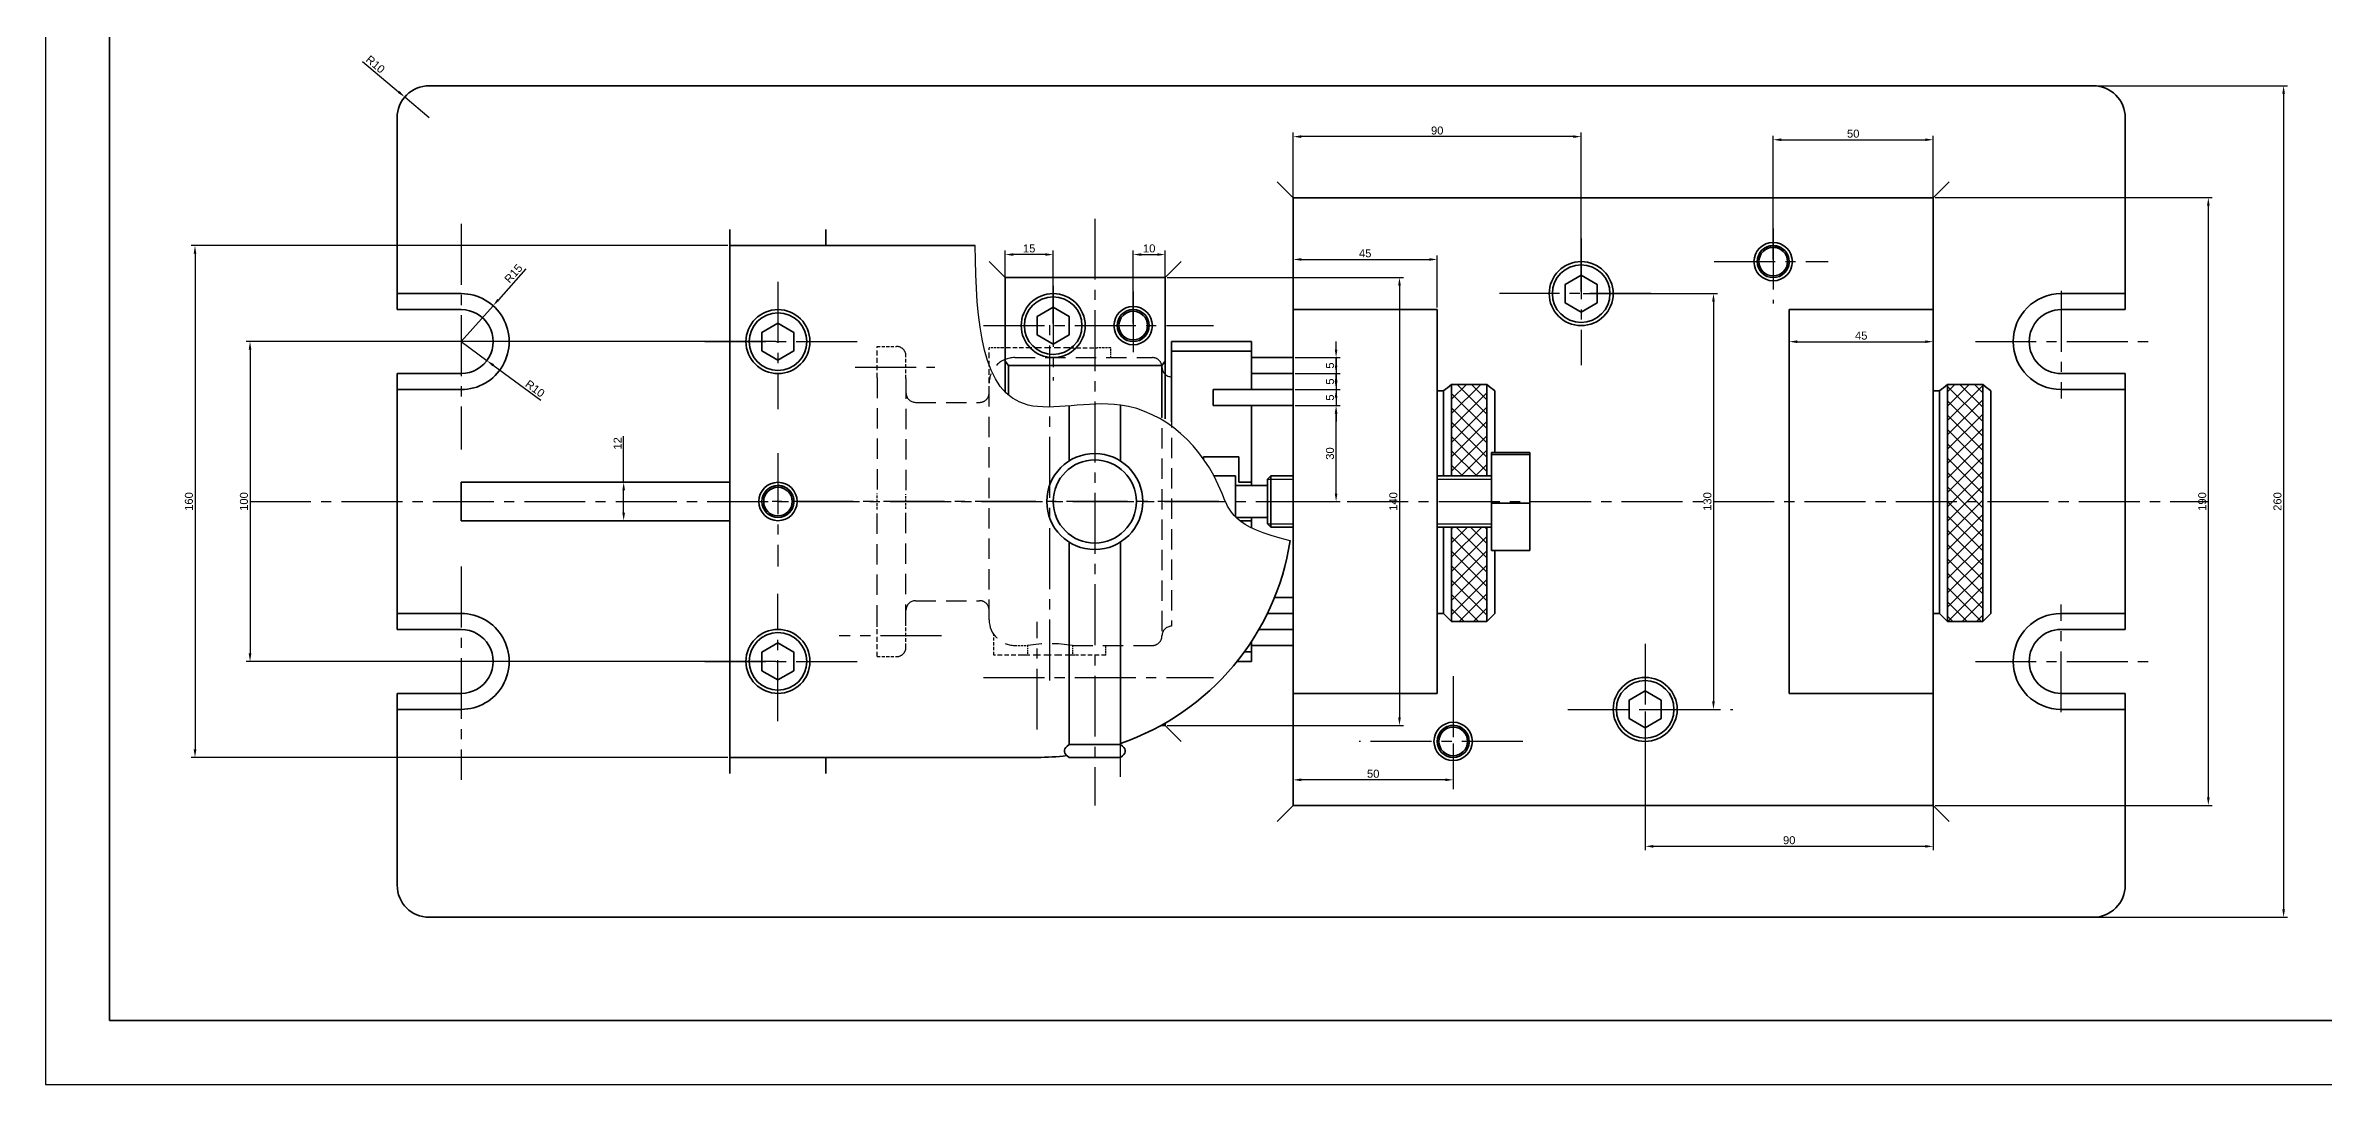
# Model space of a CAD drawing. Header units: millimetres. Extents: x 404 to 2877, y -584 to 1147.
# Drawn here: x 404 to 1116, y 306 to 631 of the extents above; entities that cross this region are included whole.
import ezdxf

# ---------------------------------------------------------------- set-up
doc = ezdxf.new("R2010")
doc.units = ezdxf.units.MM
doc.linetypes.add('CENTER2', pattern=[28.575, 19.05, -3.175, 3.175, -3.175])
doc.linetypes.add('DASHED2', pattern=[9.525, 6.35, -3.175])
for name, color, linetype in [('标注层', 3, 'Continuous'), ('点画线', 1, 'CENTER2'), ('细实线', 7, 'Continuous'), ('虚线', 160, 'DASHED2')]:
    doc.layers.add(name, color=color, linetype=linetype)
doc.layers.add('粗实线', color=50, linetype='Continuous', lineweight=35)
doc.layers.add('边框', color=7, linetype='Continuous', lineweight=35)
doc.styles.get("Standard").update_dxf_attribs({"font": 'arial.ttf'})
doc.dimstyles.new('ISO-25', dxfattribs={"dimtxt": 2.5, "dimasz": 2.5, "dimexe": 1.25, "dimexo": 0.625, "dimtad": 1, "dimtxsty": 'Standard', "dimcen": 2.5, "dimadec": 0, "dimazin": 0, "dimtfac": 1, "dimtmove": 0, "dimatfit": 3, "dimfxl": 1, "dimarcsym": 0})

# ---------------------------------------------------------------- blocks, each defined once
blk = doc.blocks.new('*D8')
at = {"layer": 'Defpoints', "color": 0, "transparency": 16777216}
for p in [(543.67, 549.19), (533.72, 537.97)]:
    blk.add_point(p, dxfattribs=at)
at = {"layer": '标注层', "color": 0, "lineweight": -2, "transparency": 16777216}
for p, q in [((553.88, 560.7), (545.33, 551.06)), ((533.72, 537.97), (543.67, 549.19))]:
    blk.add_line(p, q, dxfattribs=at)
at = {"layer": '标注层', "color": 0, "transparency": 16777216}
blk.add_solid([(545.02, 551.34), (545.64, 550.78), (543.67, 549.19)], dxfattribs=at)
at = {"layer": '标注层', "color": 0, "transparency": 16777216, "insert": (550.05, 559.25), "char_height": 2.5, "attachment_point": 5, "rotation": 48.42447}
blk.add_mtext('R15', dxfattribs=at)
blk = doc.blocks.new('*D9')
at = {"layer": 'Defpoints', "color": 0, "transparency": 16777216}
for p in [(533.72, 537.97), (541.75, 532.02)]:
    blk.add_point(p, dxfattribs=at)
at = {"layer": '标注层', "color": 0, "lineweight": -2, "transparency": 16777216}
for p, q in [((533.72, 537.97), (541.75, 532.02)), ((558.56, 519.58), (543.76, 530.53))]:
    blk.add_line(p, q, dxfattribs=at)
at = {"layer": '标注层', "color": 0, "transparency": 16777216}
blk.add_solid([(544.01, 530.87), (543.52, 530.2), (541.75, 532.02)], dxfattribs=at)
at = {"layer": '标注层', "color": 0, "transparency": 16777216, "insert": (556.79, 523.26), "char_height": 2.5, "attachment_point": 5, "rotation": 323.50157}
blk.add_mtext('R10', dxfattribs=at)
blk = doc.blocks.new('*D12')
at = {"layer": 'Defpoints', "color": 0, "transparency": 16777216}
for p in [(533.72, 493.97), (584.49, 493.97), (533.72, 481.97)]:
    blk.add_point(p, dxfattribs=at)
at = {"layer": '标注层', "color": 0, "lineweight": -2, "transparency": 16777216}
for p, q in [((584.49, 493.97), (584.49, 508.44)), ((534.34, 493.97), (585.74, 493.97)), ((584.49, 484.47), (584.49, 491.47)), ((534.34, 481.97), (585.74, 481.97))]:
    blk.add_line(p, q, dxfattribs=at)
at = {"layer": '标注层', "color": 0, "transparency": 16777216}
for points in [[(584.08, 491.47), (584.91, 491.47), (584.49, 493.97)], [(584.08, 484.47), (584.91, 484.47), (584.49, 481.97)]]:
    blk.add_solid(points, dxfattribs=at)
at = {"layer": '标注层', "color": 0, "transparency": 16777216, "insert": (582.61, 506.15), "char_height": 2.5, "attachment_point": 5, "rotation": 90}
blk.add_mtext('12', dxfattribs=at)
blk = doc.blocks.new('*D31')
at = {"layer": 'Defpoints', "color": 0, "transparency": 16777216}
for p in [(632.72, 537.97), (467.73, 437.97), (632.72, 437.97)]:
    blk.add_point(p, dxfattribs=at)
at = {"layer": '标注层', "color": 0, "lineweight": -2, "transparency": 16777216}
for p, q in [((632.09, 537.97), (466.48, 537.97)), ((467.73, 535.47), (467.73, 440.47)), ((632.09, 437.97), (466.48, 437.97))]:
    blk.add_line(p, q, dxfattribs=at)
at = {"layer": '标注层', "color": 0, "transparency": 16777216}
for points in [[(467.32, 535.47), (468.15, 535.47), (467.73, 537.97)], [(467.32, 440.47), (468.15, 440.47), (467.73, 437.97)]]:
    blk.add_solid(points, dxfattribs=at)
at = {"layer": '标注层', "color": 0, "transparency": 16777216, "insert": (465.83, 487.97), "char_height": 2.5, "attachment_point": 5, "rotation": 90}
blk.add_mtext('100', dxfattribs=at)
blk = doc.blocks.new('*D45')
at = {"layer": 'Defpoints', "color": 0, "transparency": 16777216}
for p in [(793.72, 602.05), (793.72, 552.97), (883.72, 552.97)]:
    blk.add_point(p, dxfattribs=at)
at = {"layer": '标注层', "color": 0, "lineweight": -2, "transparency": 16777216}
for p, q in [((793.72, 553.59), (793.72, 603.3)), ((881.22, 602.05), (796.22, 602.05)), ((883.72, 553.59), (883.72, 603.3))]:
    blk.add_line(p, q, dxfattribs=at)
at = {"layer": '标注层', "color": 0, "transparency": 16777216}
for points in [[(796.22, 602.47), (796.22, 601.64), (793.72, 602.05)], [(881.22, 602.47), (881.22, 601.64), (883.72, 602.05)]]:
    blk.add_solid(points, dxfattribs=at)
at = {"layer": '标注层', "color": 0, "transparency": 16777216, "insert": (838.72, 603.95), "char_height": 2.5, "attachment_point": 5}
blk.add_mtext('90', dxfattribs=at)
blk = doc.blocks.new('*D46')
at = {"layer": 'Defpoints', "color": 0, "transparency": 16777216}
for p in [(903.72, 422.97), (993.72, 422.97), (993.72, 380.16)]:
    blk.add_point(p, dxfattribs=at)
at = {"layer": '标注层', "color": 0, "lineweight": -2, "transparency": 16777216}
for p, q in [((903.72, 422.34), (903.72, 378.91)), ((993.72, 422.34), (993.72, 378.91)), ((906.22, 380.16), (991.22, 380.16))]:
    blk.add_line(p, q, dxfattribs=at)
at = {"layer": '标注层', "color": 0, "transparency": 16777216}
for points in [[(906.22, 380.57), (906.22, 379.74), (903.72, 380.16)], [(991.22, 380.57), (991.22, 379.74), (993.72, 380.16)]]:
    blk.add_solid(points, dxfattribs=at)
at = {"layer": '标注层', "color": 0, "transparency": 16777216, "insert": (948.72, 382.06), "char_height": 2.5, "attachment_point": 5}
blk.add_mtext('90', dxfattribs=at)
blk = doc.blocks.new('*D47')
at = {"layer": 'Defpoints', "color": 0, "transparency": 16777216}
for p in [(993.72, 582.97), (993.72, 392.97), (1079.7, 392.97)]:
    blk.add_point(p, dxfattribs=at)
at = {"layer": '标注层', "color": 0, "lineweight": -2, "transparency": 16777216}
for p, q in [((994.34, 582.97), (1080.95, 582.97)), ((1079.7, 580.47), (1079.7, 395.47)), ((994.34, 392.97), (1080.95, 392.97))]:
    blk.add_line(p, q, dxfattribs=at)
at = {"layer": '标注层', "color": 0, "transparency": 16777216}
for points in [[(1079.28, 580.47), (1080.11, 580.47), (1079.7, 582.97)], [(1079.28, 395.47), (1080.11, 395.47), (1079.7, 392.97)]]:
    blk.add_solid(points, dxfattribs=at)
at = {"layer": '标注层', "color": 0, "transparency": 16777216, "insert": (1077.8, 487.97), "char_height": 2.5, "attachment_point": 5, "rotation": 90}
blk.add_mtext('190', dxfattribs=at)
blk = doc.blocks.new('*D48')
at = {"layer": 'Defpoints', "color": 0, "transparency": 16777216}
for p in [(1043.72, 617.97), (1043.72, 357.97), (1103.22, 357.97)]:
    blk.add_point(p, dxfattribs=at)
at = {"layer": '标注层', "color": 0, "lineweight": -2, "transparency": 16777216}
for p, q in [((1044.34, 617.97), (1104.47, 617.97)), ((1103.22, 615.47), (1103.22, 360.47)), ((1044.34, 357.97), (1104.47, 357.97))]:
    blk.add_line(p, q, dxfattribs=at)
at = {"layer": '标注层', "color": 0, "transparency": 16777216}
for points in [[(1102.8, 615.47), (1103.64, 615.47), (1103.22, 617.97)], [(1102.8, 360.47), (1103.64, 360.47), (1103.22, 357.97)]]:
    blk.add_solid(points, dxfattribs=at)
at = {"layer": '标注层', "color": 0, "transparency": 16777216, "insert": (1101.32, 487.97), "char_height": 2.5, "attachment_point": 5, "rotation": 90}
blk.add_mtext('260', dxfattribs=at)
blk = doc.blocks.new('*D49')
at = {"layer": 'Defpoints', "color": 0, "transparency": 16777216}
for p in [(883.72, 552.97), (903.72, 422.97), (925.06, 422.97)]:
    blk.add_point(p, dxfattribs=at)
at = {"layer": '标注层', "color": 0, "lineweight": -2, "transparency": 16777216}
for p, q in [((884.34, 552.97), (926.31, 552.97)), ((925.06, 550.47), (925.06, 425.47)), ((904.34, 422.97), (926.31, 422.97))]:
    blk.add_line(p, q, dxfattribs=at)
at = {"layer": '标注层', "color": 0, "transparency": 16777216}
for points in [[(924.64, 550.47), (925.48, 550.47), (925.06, 552.97)], [(924.64, 425.47), (925.48, 425.47), (925.06, 422.97)]]:
    blk.add_solid(points, dxfattribs=at)
at = {"layer": '标注层', "color": 0, "transparency": 16777216, "insert": (923.16, 487.97), "char_height": 2.5, "attachment_point": 5, "rotation": 90}
blk.add_mtext('130', dxfattribs=at)
blk = doc.blocks.new('*D50')
at = {"layer": 'Defpoints', "color": 0, "transparency": 16777216}
for p in [(993.72, 601.07), (943.72, 562.97), (993.72, 562.97)]:
    blk.add_point(p, dxfattribs=at)
at = {"layer": '标注层', "color": 0, "lineweight": -2, "transparency": 16777216}
for p, q in [((943.72, 563.59), (943.72, 602.32)), ((946.22, 601.07), (991.22, 601.07)), ((993.72, 563.59), (993.72, 602.32))]:
    blk.add_line(p, q, dxfattribs=at)
at = {"layer": '标注层', "color": 0, "transparency": 16777216}
for points in [[(946.22, 601.49), (946.22, 600.66), (943.72, 601.07)], [(991.22, 601.49), (991.22, 600.66), (993.72, 601.07)]]:
    blk.add_solid(points, dxfattribs=at)
at = {"layer": '标注层', "color": 0, "transparency": 16777216, "insert": (968.72, 602.97), "char_height": 2.5, "attachment_point": 5}
blk.add_mtext('50', dxfattribs=at)
blk = doc.blocks.new('*D51')
at = {"layer": 'Defpoints', "color": 0, "transparency": 16777216}
for p in [(793.72, 412.97), (843.72, 412.97), (793.72, 400.95)]:
    blk.add_point(p, dxfattribs=at)
at = {"layer": '标注层', "color": 0, "lineweight": -2, "transparency": 16777216}
for p, q in [((793.72, 412.34), (793.72, 399.7)), ((843.72, 412.34), (843.72, 399.7)), ((841.22, 400.95), (796.22, 400.95))]:
    blk.add_line(p, q, dxfattribs=at)
at = {"layer": '标注层', "color": 0, "transparency": 16777216}
for points in [[(796.22, 401.37), (796.22, 400.53), (793.72, 400.95)], [(841.22, 401.37), (841.22, 400.53), (843.72, 400.95)]]:
    blk.add_solid(points, dxfattribs=at)
at = {"layer": '标注层', "color": 0, "transparency": 16777216, "insert": (818.72, 402.85), "char_height": 2.5, "attachment_point": 5}
blk.add_mtext('50', dxfattribs=at)
blk = doc.blocks.new('*D56')
at = {"layer": 'Defpoints', "color": 0, "transparency": 16777216}
for p in [(793.72, 517.97), (807.13, 517.97), (793.72, 487.97)]:
    blk.add_point(p, dxfattribs=at)
at = {"layer": '标注层', "color": 0, "lineweight": -2, "transparency": 16777216}
for p, q in [((794.34, 517.97), (808.38, 517.97)), ((807.13, 490.47), (807.13, 515.47)), ((794.34, 487.97), (808.38, 487.97))]:
    blk.add_line(p, q, dxfattribs=at)
at = {"layer": '标注层', "color": 0, "transparency": 16777216}
for points in [[(806.71, 515.47), (807.54, 515.47), (807.13, 517.97)], [(806.71, 490.47), (807.54, 490.47), (807.13, 487.97)]]:
    blk.add_solid(points, dxfattribs=at)
at = {"layer": '标注层', "color": 0, "transparency": 16777216, "insert": (805.22, 502.97), "char_height": 2.5, "attachment_point": 5, "rotation": 90}
blk.add_mtext('30', dxfattribs=at)
blk = doc.blocks.new('*D57')
at = {"layer": 'Defpoints', "color": 0, "transparency": 16777216}
for p in [(793.72, 522.97), (793.72, 517.97), (807.13, 517.97)]:
    blk.add_point(p, dxfattribs=at)
at = {"layer": '标注层', "color": 0, "lineweight": -2, "transparency": 16777216}
for p, q in [((807.13, 525.47), (807.13, 527.97)), ((794.34, 522.97), (808.38, 522.97)), ((807.13, 522.97), (807.13, 517.97)), ((794.34, 517.97), (808.38, 517.97)), ((807.13, 515.47), (807.13, 512.97))]:
    blk.add_line(p, q, dxfattribs=at)
at = {"layer": '标注层', "color": 0, "transparency": 16777216}
for points in [[(806.71, 525.47), (807.54, 525.47), (807.13, 522.97)], [(806.71, 515.47), (807.54, 515.47), (807.13, 517.97)]]:
    blk.add_solid(points, dxfattribs=at)
at = {"layer": '标注层', "color": 0, "transparency": 16777216, "insert": (805.23, 520.47), "char_height": 2.5, "attachment_point": 5, "rotation": 90}
blk.add_mtext('5', dxfattribs=at)
blk = doc.blocks.new('*D58')
at = {"layer": 'Defpoints', "color": 0, "transparency": 16777216}
for p in [(793.72, 527.97), (793.72, 522.97), (807.13, 522.97)]:
    blk.add_point(p, dxfattribs=at)
at = {"layer": '标注层', "color": 0, "lineweight": -2, "transparency": 16777216}
for p, q in [((794.34, 527.97), (808.38, 527.97)), ((807.13, 530.47), (807.13, 532.97)), ((807.13, 527.97), (807.13, 522.97)), ((794.34, 522.97), (808.38, 522.97)), ((807.13, 520.47), (807.13, 517.97))]:
    blk.add_line(p, q, dxfattribs=at)
at = {"layer": '标注层', "color": 0, "transparency": 16777216}
for points in [[(806.71, 530.47), (807.54, 530.47), (807.13, 527.97)], [(806.71, 520.47), (807.54, 520.47), (807.13, 522.97)]]:
    blk.add_solid(points, dxfattribs=at)
at = {"layer": '标注层', "color": 0, "transparency": 16777216, "insert": (805.23, 525.47), "char_height": 2.5, "attachment_point": 5, "rotation": 90}
blk.add_mtext('5', dxfattribs=at)
blk = doc.blocks.new('*D59')
at = {"layer": 'Defpoints', "color": 0, "transparency": 16777216}
for p in [(793.72, 532.97), (793.72, 527.97), (807.13, 527.97)]:
    blk.add_point(p, dxfattribs=at)
at = {"layer": '标注层', "color": 0, "lineweight": -2, "transparency": 16777216}
for p, q in [((807.13, 535.47), (807.13, 537.97)), ((794.34, 532.97), (808.38, 532.97)), ((794.34, 527.97), (808.38, 527.97)), ((807.13, 532.97), (807.13, 527.97)), ((807.13, 525.47), (807.13, 522.97))]:
    blk.add_line(p, q, dxfattribs=at)
at = {"layer": '标注层', "color": 0, "transparency": 16777216}
for points in [[(806.71, 535.47), (807.54, 535.47), (807.13, 532.97)], [(806.71, 525.47), (807.54, 525.47), (807.13, 527.97)]]:
    blk.add_solid(points, dxfattribs=at)
at = {"layer": '标注层', "color": 0, "transparency": 16777216, "insert": (805.23, 530.47), "char_height": 2.5, "attachment_point": 5, "rotation": 90}
blk.add_mtext('5', dxfattribs=at)
blk = doc.blocks.new('*D107')
at = {"layer": 'Defpoints', "color": 0, "transparency": 16777216}
for p in [(753.72, 565.18), (743.72, 542.97), (753.72, 542.97)]:
    blk.add_point(p, dxfattribs=at)
at = {"layer": '标注层', "color": 0, "lineweight": -2, "transparency": 16777216}
for p, q in [((743.72, 543.59), (743.72, 566.43)), ((746.22, 565.18), (751.22, 565.18)), ((753.72, 543.59), (753.72, 566.43))]:
    blk.add_line(p, q, dxfattribs=at)
at = {"layer": '标注层', "color": 0, "transparency": 16777216}
for points in [[(746.22, 565.6), (746.22, 564.77), (743.72, 565.18)], [(751.22, 565.6), (751.22, 564.77), (753.72, 565.18)]]:
    blk.add_solid(points, dxfattribs=at)
at = {"layer": '标注层', "color": 0, "transparency": 16777216, "insert": (748.72, 567.09), "char_height": 2.5, "attachment_point": 5}
blk.add_mtext('10', dxfattribs=at)
blk = doc.blocks.new('*D108')
at = {"layer": 'Defpoints', "color": 0, "transparency": 16777216}
for p in [(703.72, 565.18), (703.72, 542.97), (718.72, 542.97)]:
    blk.add_point(p, dxfattribs=at)
at = {"layer": '标注层', "color": 0, "lineweight": -2, "transparency": 16777216}
for p, q in [((703.72, 543.59), (703.72, 566.43)), ((716.22, 565.18), (706.22, 565.18)), ((718.72, 543.59), (718.72, 566.43))]:
    blk.add_line(p, q, dxfattribs=at)
at = {"layer": '标注层', "color": 0, "transparency": 16777216}
for points in [[(706.22, 565.6), (706.22, 564.77), (703.72, 565.18)], [(716.22, 565.6), (716.22, 564.77), (718.72, 565.18)]]:
    blk.add_solid(points, dxfattribs=at)
at = {"layer": '标注层', "color": 0, "transparency": 16777216, "insert": (711.22, 567.09), "char_height": 2.5, "attachment_point": 5}
blk.add_mtext('15', dxfattribs=at)
blk = doc.blocks.new('*D117')
at = {"layer": 'Defpoints', "color": 0, "transparency": 16777216}
for p in [(838.72, 563.65), (793.72, 547.97), (838.72, 547.97)]:
    blk.add_point(p, dxfattribs=at)
at = {"layer": '标注层', "color": 0, "lineweight": -2, "transparency": 16777216}
for p, q in [((793.72, 548.59), (793.72, 564.9)), ((796.22, 563.65), (836.22, 563.65)), ((838.72, 548.59), (838.72, 564.9))]:
    blk.add_line(p, q, dxfattribs=at)
at = {"layer": '标注层', "color": 0, "transparency": 16777216}
for points in [[(796.22, 564.07), (796.22, 563.24), (793.72, 563.65)], [(836.22, 564.07), (836.22, 563.24), (838.72, 563.65)]]:
    blk.add_solid(points, dxfattribs=at)
at = {"layer": '标注层', "color": 0, "transparency": 16777216, "insert": (816.22, 565.55), "char_height": 2.5, "attachment_point": 5}
blk.add_mtext('45', dxfattribs=at)
blk = doc.blocks.new('*D118')
at = {"layer": 'Defpoints', "color": 0, "transparency": 16777216}
for p in [(948.72, 547.97), (993.72, 547.97), (993.72, 537.94)]:
    blk.add_point(p, dxfattribs=at)
at = {"layer": '标注层', "color": 0, "lineweight": -2, "transparency": 16777216}
for p, q in [((948.72, 547.34), (948.72, 536.69)), ((993.72, 547.34), (993.72, 536.69)), ((951.22, 537.94), (991.22, 537.94))]:
    blk.add_line(p, q, dxfattribs=at)
at = {"layer": '标注层', "color": 0, "transparency": 16777216}
for points in [[(951.22, 538.35), (951.22, 537.52), (948.72, 537.94)], [(991.22, 538.35), (991.22, 537.52), (993.72, 537.94)]]:
    blk.add_solid(points, dxfattribs=at)
at = {"layer": '标注层', "color": 0, "transparency": 16777216, "insert": (971.22, 539.83), "char_height": 2.5, "attachment_point": 5}
blk.add_mtext('45', dxfattribs=at)
blk = doc.blocks.new('*D133')
at = {"layer": 'Defpoints', "color": 0, "transparency": 16777216}
for p in [(753.72, 557.97), (753.72, 417.97), (826.93, 417.97)]:
    blk.add_point(p, dxfattribs=at)
at = {"layer": '标注层', "color": 0, "lineweight": -2, "transparency": 16777216}
for p, q in [((754.34, 557.97), (828.18, 557.97)), ((826.93, 555.47), (826.93, 420.47)), ((754.34, 417.97), (828.18, 417.97))]:
    blk.add_line(p, q, dxfattribs=at)
at = {"layer": '标注层', "color": 0, "transparency": 16777216}
for points in [[(826.52, 555.47), (827.35, 555.47), (826.93, 557.97)], [(826.52, 420.47), (827.35, 420.47), (826.93, 417.97)]]:
    blk.add_solid(points, dxfattribs=at)
at = {"layer": '标注层', "color": 0, "transparency": 16777216, "insert": (825.03, 487.97), "char_height": 2.5, "attachment_point": 5, "rotation": 90}
blk.add_mtext('140', dxfattribs=at)
blk = doc.blocks.new('*D134')
at = {"layer": 'Defpoints', "color": 0, "transparency": 16777216}
for p in [(516.08, 614.42), (523.72, 607.97)]:
    blk.add_point(p, dxfattribs=at)
at = {"layer": '标注层', "color": 0, "lineweight": -2, "transparency": 16777216}
for p, q in [((502.92, 625.53), (514.17, 616.03)), ((523.72, 607.97), (516.08, 614.42))]:
    blk.add_line(p, q, dxfattribs=at)
at = {"layer": '标注层', "color": 0, "transparency": 16777216}
blk.add_solid([(514.44, 616.35), (513.9, 615.72), (516.08, 614.42)], dxfattribs=at)
at = {"layer": '标注层', "color": 0, "transparency": 16777216, "insert": (506.91, 624.66), "char_height": 2.5, "attachment_point": 5, "rotation": 319.80625}
blk.add_mtext('R10', dxfattribs=at)
blk = doc.blocks.new('*D159')
at = {"layer": 'Defpoints', "color": 0, "transparency": 16777216}
for p in [(617.72, 567.97), (450.54, 407.97), (617.72, 407.97)]:
    blk.add_point(p, dxfattribs=at)
at = {"layer": '标注层', "color": 0, "lineweight": -2, "transparency": 16777216}
for p, q in [((617.09, 567.97), (449.29, 567.97)), ((450.54, 565.47), (450.54, 410.47)), ((617.09, 407.97), (449.29, 407.97))]:
    blk.add_line(p, q, dxfattribs=at)
at = {"layer": '标注层', "color": 0, "transparency": 16777216}
for points in [[(450.12, 565.47), (450.96, 565.47), (450.54, 567.97)], [(450.12, 410.47), (450.96, 410.47), (450.54, 407.97)]]:
    blk.add_solid(points, dxfattribs=at)
at = {"layer": '标注层', "color": 0, "transparency": 16777216, "insert": (448.64, 487.97), "char_height": 2.5, "attachment_point": 5, "rotation": 90}
blk.add_mtext('160', dxfattribs=at)

msp = doc.modelspace()

# ---------------------------------------------------------------- hatches: boundary and pattern name
at = {"layer": '细实线'}
h = msp.add_hatch(dxfattribs=at)
h.set_pattern_fill('ANSI37', color=256)
h.paths.add_polyline_path([(854.215, 505.946), (854.215, 524.555), (843.215, 524.555), (843.215, 505.946), (843.215, 495.968), (854.215, 495.968)])
h.paths.add_polyline_path([(854.215, 479.968), (843.215, 479.968), (843.215, 450.468), (854.215, 450.468)])
h.paths.add_polyline_path([(1009.215, 505.946), (1009.215, 524.555), (998.215, 524.555), (998.215, 505.946), (998.215, 487.968), (1009.215, 487.968)])
h.paths.add_polyline_path([(1009.215, 487.968), (998.215, 487.968), (998.215, 450.468), (1009.215, 450.468)])

# ---------------------------------------------------------------- linework, layer by layer
msp.add_lwpolyline([(403.835, 305.705), (1592.835, 305.705), (1592.835, 1146.705), (403.835, 1146.705)], close=True)
at = {"layer": '点画线'}
for p, q in [((533.715, 574.8), (533.715, 504.256)), ((731.715, 576.391), (731.715, 392.974)), ((883.715, 570.244), (883.715, 530.629)), ((943.715, 573.278), (943.715, 549.905)), ((925.316, 562.968), (960.921, 562.968)), ((632.715, 556.629), (632.715, 516.851)), ((718.715, 555.414), (718.715, 525.809)), ((743.715, 553.682), (743.715, 533.014)), ((905.495, 552.968), (858.144, 552.968)), ((1033.715, 553.869), (1033.715, 520.136)), ((696.947, 542.968), (768.784, 542.968)), ((717.715, 431.995), (717.715, 543.835)), ((567.175, 537.968), (502.572, 537.968)), ((609.853, 537.968), (659.158, 537.968)), ((1006.892, 537.968), (1062.265, 537.968)), ((656.882, 529.97), (681.766, 529.97)), ((632.715, 503.044), (632.715, 467.661)), ((467.733, 487.968), (1079.697, 487.968)), ((770.497, 487.968), (630.901, 487.968)), ((533.715, 467.617), (533.715, 400.901)), ((632.715, 419.306), (632.715, 459.084)), ((739.715, 401.918), (739.715, 457.824)), ((1033.715, 422.066), (1033.715, 455.8)), ((713.715, 416.655), (713.715, 450.396)), ((683.828, 445.966), (651.795, 445.966)), ((903.715, 443.512), (903.715, 402.664)), ((567.175, 437.968), (502.572, 437.968)), ((609.853, 437.968), (659.158, 437.968)), ((1006.892, 437.968), (1062.265, 437.968)), ((696.947, 432.968), (768.784, 432.968)), ((843.715, 433.376), (843.715, 398.078)), ((879.587, 422.968), (931.06, 422.968)), ((865.507, 412.968), (814.336, 412.968))]:
    msp.add_line(p, q, dxfattribs=at)
at = {"layer": '粗实线', "lineweight": 35}
for p, q in [((1043.715, 617.968), (523.715, 617.968)), ((513.715, 607.968), (513.715, 552.968)), ((1053.715, 607.968), (1053.715, 552.968)), ((793.715, 582.968), (993.715, 582.968)), ((993.715, 582.968), (793.715, 582.968)), ((793.715, 547.968), (793.715, 577.968)), ((993.715, 582.968), (993.715, 522.585)), ((993.715, 547.968), (993.715, 577.968)), ((645.715, 567.968), (617.715, 567.968)), ((617.715, 407.968), (617.715, 567.968)), ((617.715, 567.968), (694.354, 567.968)), ((703.715, 557.968), (753.715, 557.968)), ((753.715, 557.968), (703.715, 557.968)), ((703.715, 557.968), (703.715, 531.882)), ((753.715, 557.968), (753.715, 531.882)), ((513.715, 552.968), (533.715, 552.968)), ((1053.715, 552.968), (1033.715, 552.968)), ((513.715, 547.968), (533.715, 547.968)), ((838.715, 547.968), (793.715, 547.968)), ((948.715, 547.968), (948.715, 487.968)), ((993.715, 547.968), (948.715, 547.968)), ((993.715, 547.968), (993.715, 487.968)), ((1053.715, 547.968), (1033.715, 547.968)), ((513.715, 527.968), (533.715, 527.968)), ((703.715, 531.882), (703.715, 522.201)), ((752.715, 530.468), (704.715, 530.468)), ((704.715, 530.468), (704.715, 521.261)), ((752.715, 530.468), (752.715, 514.2)), ((753.715, 531.882), (753.715, 513.777)), ((793.715, 444.397), (793.715, 531.539)), ((838.715, 444.397), (838.715, 531.539)), ((1053.715, 527.968), (1033.715, 527.968)), ((513.715, 522.968), (513.715, 452.968)), ((513.715, 522.968), (533.715, 522.968)), ((1053.715, 522.968), (1033.715, 522.968)), ((1053.715, 522.968), (1053.715, 452.968)), ((723.715, 500.656), (723.715, 517.878)), ((739.715, 500.656), (739.715, 518.111)), ((998.215, 505.946), (998.215, 450.468)), ((1009.215, 505.946), (1009.215, 450.468)), ((993.715, 504.748), (993.715, 452.968)), ((995.715, 504.748), (995.715, 452.968)), ((1011.715, 504.748), (1011.715, 452.968)), ((617.715, 493.968), (533.715, 493.968)), ((948.715, 487.968), (948.715, 427.968)), ((993.715, 487.968), (993.715, 427.968)), ((617.715, 481.968), (533.715, 481.968)), ((838.715, 479.968), (838.715, 452.968)), ((840.715, 479.968), (840.715, 452.968)), ((843.215, 479.968), (843.215, 450.468)), ((854.215, 479.968), (854.215, 450.468)), ((723.715, 411.968), (723.715, 475.279)), ((739.715, 411.968), (739.715, 475.279)), ((513.715, 452.968), (533.715, 452.968)), ((993.715, 452.968), (993.715, 392.968)), ((1053.715, 452.968), (1033.715, 452.968)), ((513.715, 447.968), (533.715, 447.968)), ((1053.715, 447.968), (1033.715, 447.968)), ((513.715, 427.968), (533.715, 427.968)), ((838.715, 427.968), (793.715, 427.968)), ((793.715, 427.968), (793.715, 397.968)), ((993.715, 427.968), (948.715, 427.968)), ((993.715, 427.968), (993.715, 397.968)), ((1053.715, 427.968), (1033.715, 427.968)), ((513.715, 422.968), (513.715, 367.968)), ((513.715, 422.968), (533.715, 422.968)), ((1053.715, 422.968), (1033.715, 422.968)), ((1053.715, 422.968), (1053.715, 367.968)), ((713.715, 407.968), (617.715, 407.968)), ((993.715, 392.968), (793.715, 392.968)), ((1043.715, 357.968), (523.715, 357.968))]:
    msp.add_line(p, q, dxfattribs=at)
at = {"layer": '粗实线', "lineweight": 35, "ltscale": 0.176777}
for p, q in [((793.715, 582.968), (788.715, 587.968)), ((993.715, 582.968), (998.715, 587.968)), ((703.715, 557.968), (698.715, 562.968)), ((753.715, 557.968), (758.715, 562.968)), ((753.715, 557.968), (758.715, 562.968)), ((753.715, 417.968), (758.715, 412.968)), ((793.715, 392.968), (788.715, 387.968)), ((993.715, 392.968), (998.715, 387.968))]:
    msp.add_line(p, q, dxfattribs=at)
at = {"layer": '粗实线', "lineweight": 35, "ltscale": 0.125}
for p, q in [((793.715, 582.968), (793.715, 577.968)), ((993.715, 582.968), (993.715, 577.968)), ((617.715, 567.968), (617.715, 572.968)), ((647.715, 572.968), (647.715, 567.968)), ((513.715, 552.968), (513.715, 547.968)), ((1053.715, 552.968), (1053.715, 547.968)), ((513.715, 527.968), (513.715, 522.968)), ((1053.715, 527.968), (1053.715, 522.968)), ((513.715, 447.968), (513.715, 452.968)), ((1053.715, 447.968), (1053.715, 452.968)), ((513.715, 422.968), (513.715, 427.968)), ((1053.715, 422.968), (1053.715, 427.968)), ((617.715, 402.968), (617.715, 407.968)), ((647.715, 407.968), (647.715, 402.968)), ((793.715, 397.968), (793.715, 392.968)), ((993.715, 397.968), (993.715, 392.968))]:
    msp.add_line(p, q, dxfattribs=at)
at = {"layer": '粗实线', "lineweight": 35, "ltscale": 0.05}
for p, q in [((647.715, 567.968), (645.715, 567.968)), ((840.715, 522.585), (838.715, 522.585)), ((840.715, 522.585), (838.715, 522.585)), ((995.715, 522.585), (993.715, 522.585)), ((995.715, 522.585), (993.715, 522.585)), ((840.715, 452.968), (838.715, 452.968)), ((995.715, 452.968), (993.715, 452.968))]:
    msp.add_line(p, q, dxfattribs=at)
at = {"layer": '粗实线'}
for p, q in [((703.715, 522.201), (703.715, 557.968)), ((755.715, 537.968), (755.715, 512.91)), ((780.715, 534.968), (780.715, 532.968)), ((793.715, 532.968), (780.715, 532.968)), ((780.715, 532.968), (780.715, 527.968)), ((780.715, 527.968), (780.715, 522.968)), ((768.715, 522.968), (768.715, 517.968)), ((780.715, 517.968), (780.715, 492.968)), ((776.715, 501.968), (765.715, 501.968)), ((765.715, 501.968), (765.715, 501.222)), ((776.715, 493.968), (776.715, 501.968)), ((775.715, 495.968), (768.954, 495.968)), ((775.715, 492.968), (775.715, 495.968)), ((785.715, 492.968), (775.715, 492.968)), ((775.715, 492.968), (775.715, 483.16)), ((780.715, 493.968), (776.715, 493.968)), ((780.715, 492.968), (780.715, 493.968)), ((785.715, 494.968), (785.715, 480.968)), ((785.715, 487.968), (785.715, 492.968)), ((786.715, 495.968), (786.715, 479.968)), ((785.715, 482.968), (775.913, 482.968)), ((780.715, 481.968), (777.073, 481.968)), ((780.715, 482.968), (780.715, 479.702))]:
    msp.add_line(p, q, dxfattribs=at)
at = {"layer": '粗实线', "lineweight": 35, "ltscale": 0.03177}
msp.add_line((752.444, 557.968), (753.715, 557.968), dxfattribs=at)
at = {"layer": '粗实线', "lineweight": 35, "ltscale": 0.031769}
msp.add_line((753.715, 557.968), (752.444, 557.968), dxfattribs=at)
at = {"layer": '粗实线', "lineweight": 35, "ltscale": 0.017958}
msp.add_line((753.715, 557.968), (753.715, 557.249), dxfattribs=at)
at = {"layer": '粗实线', "lineweight": 35, "ltscale": 0.017957}
msp.add_line((753.715, 557.968), (753.715, 557.249), dxfattribs=at)
at = {"layer": '粗实线', "lineweight": 35, "ltscale": 0.144338}
for p, q in [((883.715, 558.741), (878.715, 555.855)), ((888.715, 555.855), (883.715, 558.741)), ((718.715, 548.741), (713.715, 545.855)), ((723.715, 545.855), (718.715, 548.741)), ((878.715, 550.081), (883.715, 547.194)), ((883.715, 547.194), (888.715, 550.081)), ((632.715, 543.741), (627.715, 540.855)), ((637.715, 540.855), (632.715, 543.741)), ((627.715, 535.081), (632.715, 532.194)), ((632.715, 532.194), (637.715, 535.081)), ((713.715, 540.081), (718.715, 537.194)), ((718.715, 537.194), (723.715, 540.081)), ((632.715, 443.741), (627.715, 440.855)), ((637.715, 440.855), (632.715, 443.741)), ((627.715, 435.081), (632.715, 432.194)), ((632.715, 432.194), (637.715, 435.081)), ((903.715, 428.741), (898.715, 425.855)), ((908.715, 425.855), (903.715, 428.741)), ((898.715, 420.081), (903.715, 417.194)), ((903.715, 417.194), (908.715, 420.081))]:
    msp.add_line(p, q, dxfattribs=at)
at = {"layer": '粗实线', "lineweight": 35, "ltscale": 0.144337}
for p, q in [((878.715, 555.855), (878.715, 550.081)), ((888.715, 550.081), (888.715, 555.855)), ((713.715, 545.855), (713.715, 540.081)), ((723.715, 540.081), (723.715, 545.855)), ((627.715, 540.855), (627.715, 535.081)), ((637.715, 535.081), (637.715, 540.855)), ((627.715, 440.855), (627.715, 435.081)), ((637.715, 435.081), (637.715, 440.855)), ((898.715, 425.855), (898.715, 420.081)), ((908.715, 420.081), (908.715, 425.855))]:
    msp.add_line(p, q, dxfattribs=at)
at = {"layer": '粗实线', "lineweight": 35, "ltscale": 0.047631}
for p, q in [((793.715, 546.063), (793.715, 547.968)), ((838.715, 546.063), (838.715, 547.968)), ((793.715, 427.968), (793.715, 429.873)), ((838.715, 427.968), (838.715, 429.873))]:
    msp.add_line(p, q, dxfattribs=at)
at = {"layer": '粗实线', "lineweight": 35, "ltscale": 0.363092}
for p, q in [((793.715, 531.539), (793.715, 546.063)), ((838.715, 531.539), (838.715, 546.063)), ((793.715, 444.397), (793.715, 429.873)), ((838.715, 444.397), (838.715, 429.873))]:
    msp.add_line(p, q, dxfattribs=at)
at = {"layer": '粗实线', "lineweight": 35, "ltscale": 0.113757}
msp.add_line((780.715, 537.968), (755.715, 537.968), dxfattribs=at)
at = {"layer": '粗实线', "lineweight": 35, "ltscale": 0.056558}
msp.add_line((780.715, 534.968), (755.715, 534.968), dxfattribs=at)
at = {"layer": '粗实线', "lineweight": 35, "ltscale": 0.075}
for p, q in [((780.715, 537.968), (780.715, 534.968)), ((780.715, 440.968), (780.715, 437.968))]:
    msp.add_line(p, q, dxfattribs=at)
at = {"layer": '粗实线', "lineweight": 35, "ltscale": 0.043301}
for p, q in [((704.715, 530.468), (703.715, 531.882)), ((752.715, 530.468), (753.715, 531.882))]:
    msp.add_line(p, q, dxfattribs=at)
at = {"layer": '粗实线', "lineweight": 35, "ltscale": 0.325}
for p, q in [((793.715, 532.968), (780.715, 532.968)), ((793.715, 442.968), (780.715, 442.968))]:
    msp.add_line(p, q, dxfattribs=at)
at = {"layer": '粗实线', "lineweight": 35, "ltscale": 0.267955}
msp.add_line((780.715, 527.968), (793.715, 527.968), dxfattribs=at)
at = {"layer": '粗实线', "lineweight": 35, "ltscale": 0.201569}
msp.add_line((793.715, 522.968), (768.715, 522.968), dxfattribs=at)
at = {"layer": '粗实线', "lineweight": 35, "ltscale": 0.445924}
for p, q in [((838.715, 522.585), (838.715, 504.748)), ((840.715, 522.585), (840.715, 504.748)), ((856.715, 522.585), (856.715, 504.748)), ((993.715, 522.585), (993.715, 504.748)), ((995.715, 522.585), (995.715, 504.748)), ((1011.715, 522.585), (1011.715, 504.748))]:
    msp.add_line(p, q, dxfattribs=at)
at = {"layer": '粗实线', "lineweight": 35, "ltscale": 0.275}
for p, q in [((854.215, 524.555), (843.215, 524.555)), ((854.215, 524.555), (843.215, 524.555)), ((1009.215, 524.555), (998.215, 524.555)), ((1009.215, 524.555), (998.215, 524.555)), ((854.215, 450.468), (843.215, 450.468)), ((1009.215, 450.468), (998.215, 450.468))]:
    msp.add_line(p, q, dxfattribs=at)
at = {"layer": '粗实线', "lineweight": 35, "ltscale": 0.465213}
for p, q in [((843.215, 524.555), (843.215, 505.946)), ((854.215, 524.555), (854.215, 505.946)), ((998.215, 524.555), (998.215, 505.946)), ((1009.215, 524.555), (1009.215, 505.946))]:
    msp.add_line(p, q, dxfattribs=at)
at = {"layer": '粗实线', "lineweight": 35, "ltscale": 0.145955}
msp.add_line((768.715, 517.968), (793.715, 517.968), dxfattribs=at)
at = {"layer": '粗实线', "lineweight": 35, "ltscale": 0.249461}
for p, q in [((843.215, 505.946), (843.215, 495.968)), ((854.215, 505.946), (854.215, 495.968))]:
    msp.add_line(p, q, dxfattribs=at)
at = {"layer": '粗实线', "lineweight": 35, "ltscale": 0.219498}
for p, q in [((838.715, 504.748), (838.715, 495.968)), ((840.715, 504.748), (840.715, 495.968))]:
    msp.add_line(p, q, dxfattribs=at)
at = {"layer": '粗实线', "lineweight": 35, "ltscale": 0.014144}
for p, q in [((855.715, 503.243), (855.715, 502.677)), ((867.715, 503.243), (867.715, 502.677))]:
    msp.add_line(p, q, dxfattribs=at)
at = {"layer": '粗实线', "lineweight": 35, "ltscale": 0.3}
for p, q in [((855.715, 503.243), (867.715, 503.243)), ((855.715, 502.677), (867.715, 502.677)), ((533.715, 493.968), (533.715, 481.968)), ((855.715, 487.402), (867.715, 487.402)), ((855.715, 472.693), (867.715, 472.693))]:
    msp.add_line(p, q, dxfattribs=at)
at = {"layer": '粗实线', "lineweight": 35, "ltscale": 0.381872}
for p, q in [((855.715, 502.677), (855.715, 487.402)), ((867.715, 502.677), (867.715, 487.402))]:
    msp.add_line(p, q, dxfattribs=at)
at = {"layer": '粗实线', "lineweight": 35, "ltscale": 0.037626}
msp.add_line((856.715, 504.748), (856.715, 503.243), dxfattribs=at)
at = {"layer": '粗实线', "lineweight": 35, "ltscale": 0.01003}
for p in [(785.715, 494.968), (793.715, 495.968)]:
    msp.add_line(p, (786.715, 495.968), dxfattribs=at)
at = {"layer": '粗实线', "lineweight": 35, "ltscale": 0.425}
for p, q in [((855.715, 495.968), (838.715, 495.968)), ((855.715, 479.968), (838.715, 479.968))]:
    msp.add_line(p, q, dxfattribs=at)
at = {"layer": '粗实线', "lineweight": 35, "ltscale": 0.367728}
for p, q in [((855.715, 487.402), (855.715, 472.693)), ((867.715, 487.402), (867.715, 472.693))]:
    msp.add_line(p, q, dxfattribs=at)
at = {"layer": '粗实线', "lineweight": 35, "ltscale": 0.010028}
for p in [(785.715, 480.968), (793.715, 479.968)]:
    msp.add_line(p, (786.715, 479.968), dxfattribs=at)
at = {"layer": '粗实线', "lineweight": 35, "ltscale": 0.493128}
msp.add_line((856.715, 472.693), (856.715, 452.968), dxfattribs=at)
at = {"layer": '粗实线', "lineweight": 35, "ltscale": 0.145952}
msp.add_line((787.877, 457.968), (793.715, 457.968), dxfattribs=at)
at = {"layer": '粗实线', "lineweight": 35, "ltscale": 0.201566}
msp.add_line((793.715, 452.968), (785.653, 452.968), dxfattribs=at)
at = {"layer": '粗实线', "lineweight": 35, "ltscale": 0.088388}
for p, q in [((840.715, 452.968), (843.215, 450.468)), ((856.715, 452.968), (854.215, 450.468)), ((995.715, 452.968), (998.215, 450.468)), ((1011.715, 452.968), (1009.215, 450.468))]:
    msp.add_line(p, q, dxfattribs=at)
at = {"layer": '粗实线', "lineweight": 35, "ltscale": 0.082127}
msp.add_line((780.715, 444.253), (780.715, 440.968), dxfattribs=at)
at = {"layer": '粗实线', "lineweight": 35, "ltscale": 0.26795}
msp.add_line((782.997, 447.968), (793.715, 447.968), dxfattribs=at)
at = {"layer": '粗实线', "lineweight": 35, "ltscale": 0.113751}
msp.add_line((780.715, 437.968), (776.165, 437.968), dxfattribs=at)
at = {"layer": '粗实线', "lineweight": 35, "ltscale": 0.056552}
msp.add_line((780.715, 440.968), (778.453, 440.968), dxfattribs=at)
at = {"layer": '粗实线', "lineweight": 35, "ltscale": 0.03175}
msp.add_line((753.715, 417.968), (752.445, 417.968), dxfattribs=at)
at = {"layer": '粗实线', "lineweight": 35, "ltscale": 0.017947}
for p, q in [((753.715, 418.686), (753.715, 417.968)), ((753.715, 417.968), (753.715, 418.686))]:
    msp.add_line(p, q, dxfattribs=at)
at = {"layer": '粗实线', "lineweight": 35, "ltscale": 0.295885}
for p, q in [((735.551, 411.968), (723.715, 411.968)), ((735.551, 407.968), (723.715, 407.968))]:
    msp.add_line(p, q, dxfattribs=at)
at = {"layer": '粗实线', "lineweight": 35, "ltscale": 0.104115}
for p, q in [((739.715, 411.968), (735.551, 411.968)), ((739.715, 407.968), (735.551, 407.968))]:
    msp.add_line(p, q, dxfattribs=at)
at = {"layer": '粗实线', "lineweight": 35}
for points in [[(723.715, 407.968), (723.059, 408.468), (722.646, 408.896), (722.37, 409.325), (722.232, 409.753), (722.232, 410.182), (722.37, 410.611), (722.646, 411.039), (723.059, 411.468), (723.715, 411.968)], [(739.715, 407.968), (740.371, 408.468), (740.785, 408.896), (741.06, 409.325), (741.198, 409.753), (741.198, 410.182), (741.06, 410.611), (740.785, 411.039), (740.371, 411.468), (739.715, 411.968)]]:
    msp.add_lwpolyline(points, dxfattribs=at)
for centre, radius in [((883.715, 552.968), 10), ((943.715, 562.968), 6), ((943.715, 562.968), 5), ((943.715, 562.968), 4.464), ((883.715, 552.968), 9), ((718.715, 542.968), 10), ((718.715, 542.968), 9), ((743.715, 542.968), 6), ((632.715, 537.968), 10), ((632.715, 537.968), 9), ((743.715, 542.968), 5), ((743.715, 542.968), 4.464), ((731.715, 487.968), 15), ((731.715, 487.968), 13), ((632.715, 487.968), 6), ((632.715, 487.968), 5), ((632.715, 487.968), 4.464), ((632.715, 437.968), 10), ((632.715, 437.968), 9), ((903.715, 422.968), 10), ((903.715, 422.968), 9), ((843.715, 412.968), 6), ((843.715, 412.968), 5), ((843.715, 412.968), 4.464)]:
    msp.add_circle(centre, radius, dxfattribs=at)
for centre, radius, start, end in [((523.715, 607.968), 10, 90.000003, 180.000005), ((1043.715, 607.968), 10, 0, 90.000003), ((943.715, 562.968), 5, 331.35211, 151.352115), ((883.715, 552.968), 5.71, 148.87721, 151.122798), ((883.715, 552.968), 5.71, 88.877201, 91.122797), ((883.715, 552.968), 5.71, 28.877203, 31.122795), ((533.715, 537.968), 15, 269.999997, 90.000003), ((718.715, 542.968), 5.71, 88.877201, 91.122797), ((883.715, 552.968), 5.71, 208.877202, 211.12279), ((883.715, 552.968), 5.71, 328.877205, 331.122797), ((1033.715, 537.968), 15, 90.000003, 269.999997), ((533.715, 537.968), 10, 269.999997, 90.000003), ((632.715, 537.968), 5.71, 88.877201, 91.122797), ((718.715, 542.968), 5.71, 148.87721, 151.122798), ((718.715, 542.968), 5.71, 28.877203, 31.122795), ((883.715, 552.968), 5.71, 268.877203, 271.122799), ((1033.715, 537.968), 10, 90.000003, 269.999997), ((632.715, 537.968), 5.71, 148.87721, 151.122798), ((632.715, 537.968), 5.71, 208.877202, 211.12279), ((632.715, 537.968), 5.71, 28.877203, 31.122795), ((632.715, 537.968), 5.71, 328.877205, 331.122797), ((718.715, 542.968), 5.71, 208.877202, 211.12279), ((718.715, 542.968), 5.71, 268.877203, 271.122799), ((718.715, 542.968), 5.71, 328.877205, 331.122797), ((632.715, 537.968), 5.71, 268.877203, 271.122799), ((783.243, 598.081), 94.883, 307.280447, 309.202606), ((914.187, 598.081), 94.883, 230.797396, 232.719548), ((914.187, 598.081), 94.883, 230.797396, 232.719548), ((938.243, 598.081), 94.883, 307.280447, 309.202606), ((1069.187, 598.081), 94.883, 230.797396, 232.719548), ((1069.187, 598.081), 94.883, 230.797396, 232.719548), ((632.715, 487.968), 5, 331.35211, 151.352115), ((713.715, 487.968), 80, 288.965548, 351.199648), ((533.715, 437.968), 15, 269.999997, 90.000003), ((1033.715, 437.968), 15, 90.000003, 269.999997), ((533.715, 437.968), 10, 269.999997, 90.000003), ((632.715, 437.968), 5.71, 88.877201, 91.122797), ((1033.715, 437.968), 10, 90.000003, 269.999997), ((632.715, 437.968), 5.71, 148.87721, 151.122798), ((632.715, 437.968), 5.71, 208.877202, 211.12279), ((632.715, 437.968), 5.71, 28.877203, 31.122795), ((632.715, 437.968), 5.71, 328.877205, 331.122797), ((632.715, 437.968), 5.71, 268.877203, 271.122799), ((903.715, 422.968), 5.71, 88.877201, 91.122797), ((903.715, 422.968), 5.71, 148.87721, 151.122798), ((903.715, 422.968), 5.71, 208.877202, 211.12279), ((903.715, 422.968), 5.71, 28.877203, 31.122795), ((903.715, 422.968), 5.71, 328.877205, 331.122797), ((843.715, 412.968), 5, 331.35211, 151.352115), ((903.715, 422.968), 5.71, 268.877203, 271.122799), ((713.715, 487.968), 80, 269.999997, 276.673516), ((523.715, 367.968), 10, 180.000005, 269.999997), ((1043.715, 367.968), 10, 269.999997, 0)]:
    msp.add_arc(centre, radius, start, end, dxfattribs=at)
at = {"layer": '细实线'}
for p, q in [((785.715, 494.968), (793.715, 494.968)), ((838.715, 494.968), (855.715, 494.968)), ((785.715, 480.968), (793.715, 480.968)), ((838.715, 480.968), (855.715, 480.968))]:
    msp.add_line(p, q, dxfattribs=at)
msp.add_open_spline([(792.773, 475.728), (774.958, 479.721), (769.457, 502.041), (744.877, 523.954), (697.331, 510.069), (694.568, 543.65), (694.354, 567.968)], degree=3, knots=[1.9616578, 1.9616578, 1.9616578, 1.9616578, 15.2600575, 54.8166455, 83.6834029, 138.4712407, 138.4712407, 138.4712407, 138.4712407], dxfattribs=at)
at = {"layer": '虚线', "lineweight": -3, "ltscale": 0.244855}
for p, q in [((663.715, 526.674), (663.715, 536.468)), ((663.715, 439.468), (663.715, 449.262))]:
    msp.add_line(p, q, dxfattribs=at)
at = {"layer": '虚线', "lineweight": -3, "ltscale": 0.15}
for p, q in [((663.715, 536.468), (669.715, 536.468)), ((663.715, 439.468), (669.715, 439.468)), ((663.715, 439.468), (669.715, 439.468))]:
    msp.add_line(p, q, dxfattribs=at)
at = {"layer": '虚线', "lineweight": -3, "ltscale": 0.275}
msp.add_line((698.715, 524.968), (698.715, 535.968), dxfattribs=at)
at = {"layer": '虚线', "lineweight": -3, "ltscale": 0.105568}
for p, q in [((702.938, 535.968), (698.715, 535.968)), ((736.715, 535.968), (732.493, 535.968))]:
    msp.add_line(p, q, dxfattribs=at)
at = {"layer": '虚线', "lineweight": -3, "ltscale": 0.213881}
for p, q in [((711.493, 535.968), (702.938, 535.968)), ((723.937, 535.968), (732.493, 535.968))]:
    msp.add_line(p, q, dxfattribs=at)
at = {"layer": '虚线', "lineweight": -3, "ltscale": 0.311102}
msp.add_line((723.937, 535.968), (711.493, 535.968), dxfattribs=at)
at = {"layer": '虚线', "lineweight": -3, "ltscale": 0.075}
for p, q in [((736.715, 532.968), (736.715, 535.968)), ((710.715, 442.968), (710.715, 439.968)), ((724.715, 442.968), (724.715, 439.968)), ((735.215, 439.968), (735.215, 442.968))]:
    msp.add_line(p, q, dxfattribs=at)
at = {"layer": '虚线', "lineweight": -3, "ltscale": 0.174896}
for p, q in [((672.715, 526.472), (672.715, 533.468)), ((672.715, 442.468), (672.715, 449.464))]:
    msp.add_line(p, q, dxfattribs=at)
at = {"layer": '虚线', "lineweight": -3}
for p, q in [((706.715, 532.968), (749.715, 532.968)), ((752.715, 529.968), (752.715, 445.968)), ((755.715, 526.968), (755.715, 448.968)), ((663.715, 526.674), (663.715, 490.455)), ((672.715, 526.472), (672.715, 490.253)), ((698.715, 450.968), (698.715, 524.968)), ((675.715, 518.968), (695.715, 518.968)), ((663.715, 449.262), (663.715, 485.481)), ((672.715, 449.464), (672.715, 485.682)), ((675.715, 456.968), (695.715, 456.968)), ((675.715, 456.968), (695.715, 456.968)), ((724.715, 442.968), (749.715, 442.968))]:
    msp.add_line(p, q, dxfattribs=at)
at = {"layer": '虚线', "lineweight": -3, "ltscale": 0.124353}
msp.add_line((663.715, 485.481), (663.715, 490.455), dxfattribs=at)
at = {"layer": '虚线', "lineweight": -3, "ltscale": 0.11427}
msp.add_line((672.715, 485.682), (672.715, 490.253), dxfattribs=at)
at = {"layer": '虚线', "lineweight": -3, "ltscale": 0.158408}
msp.add_line((700.215, 439.968), (700.215, 446.304), dxfattribs=at)
at = {"layer": '虚线', "lineweight": -3, "ltscale": 0.1}
msp.add_line((706.715, 442.968), (710.715, 442.968), dxfattribs=at)
at = {"layer": '虚线', "lineweight": -3, "ltscale": 0.224086}
for p, q in [((709.179, 439.968), (700.215, 439.968)), ((735.215, 439.968), (726.252, 439.968))]:
    msp.add_line(p, q, dxfattribs=at)
at = {"layer": '虚线', "lineweight": -3, "ltscale": 0.038414}
for p, q in [((710.715, 439.968), (709.179, 439.968)), ((726.252, 439.968), (724.715, 439.968))]:
    msp.add_line(p, q, dxfattribs=at)
at = {"layer": '虚线', "lineweight": -3, "ltscale": 0.35}
msp.add_line((724.715, 439.968), (710.715, 439.968), dxfattribs=at)
at = {"layer": '虚线', "lineweight": -3}
for centre, radius, start, end in [((669.715, 533.468), 3, 360, 90.000003), ((706.715, 524.968), 8, 90.000003, 180.000005), ((749.715, 529.968), 3, 0, 90.000003), ((755.715, 529.968), 3, 180.011074, 270.000004), ((675.715, 521.968), 3, 180.19456, 269.999977), ((695.715, 521.968), 3, 269.999997, 360), ((675.715, 453.968), 3, 90.000023, 179.80544), ((695.715, 453.968), 3, 0, 90.000003), ((695.715, 453.968), 3, 0, 90.000003), ((706.715, 450.968), 8, 180.000005, 269.999997), ((755.715, 445.967), 3, 89.999996, 179.988926), ((669.715, 442.468), 3, 269.999997, 0), ((669.715, 442.468), 3, 269.999997, 0), ((717.715, 398.511), 45.003, 81.051799, 98.948199), ((749.715, 445.968), 3, 269.999997, 0)]:
    msp.add_arc(centre, radius, start, end, dxfattribs=at)
at = {"layer": '边框', "linetype": 'Continuous', "lineweight": 35}
for p, q in [((423.835, 1126.705), (423.835, 325.705)), ((423.835, 325.705), (1572.835, 325.705))]:
    msp.add_line(p, q, dxfattribs=at)

# ---------------------------------------------------------------- dimensions: what is measured, and where the dimension line sits
at = {"layer": '标注层'}
for center, mpoint, picture, middle in [((523.715, 607.968), (516.077, 614.421), '*D134', (505.681, 623.205)), ((533.715, 537.968), (543.669, 549.189), '*D8', (551.475, 557.988)), ((533.715, 537.968), (541.754, 532.02), '*D9', (555.66, 521.73))]:
    dim = msp.add_radius_dim(center=center, mpoint=mpoint, dimstyle='ISO-25', dxfattribs=at)
    dim.commit()
    dim.dimension.update_dxf_attribs({"geometry": picture, "text_midpoint": middle, "dimtype": 164})
for base, p1, p2, picture, middle in [((1103.22, 357.968), (1043.715, 617.968), (1043.715, 357.968), '*D48', (1101.319, 487.968)), ((450.539, 407.968), (617.715, 567.968), (617.715, 407.968), '*D159', (448.638, 487.968)), ((826.932, 417.968), (753.715, 557.968), (753.715, 417.968), '*D133', (825.031, 487.968)), ((925.06, 422.968), (883.715, 552.968), (903.715, 422.968), '*D49', (923.157, 487.968)), ((807.125, 527.968), (793.715, 532.968), (793.715, 527.968), '*D59', (805.229, 530.468)), ((807.125, 522.968), (793.715, 527.968), (793.715, 522.968), '*D58', (805.229, 525.468)), ((807.125, 517.968), (793.715, 522.968), (793.715, 517.968), '*D57', (805.229, 520.468)), ((807.125, 517.968), (793.715, 487.968), (793.715, 517.968), '*D56', (805.223, 502.968))]:
    dim = msp.add_linear_dim(base=base, p1=p1, p2=p2, angle=90, dimstyle='ISO-25', dxfattribs=at)
    dim.commit()
    dim.dimension.update_dxf_attribs({"geometry": picture, "text_midpoint": middle})
for base, p1, p2, picture, middle in [((793.715, 602.052), (883.715, 552.968), (793.715, 552.968), '*D45', (838.715, 603.953)), ((993.715, 601.073), (943.715, 562.968), (993.715, 562.968), '*D50', (968.715, 602.975)), ((703.715, 565.184), (718.715, 542.968), (703.715, 542.968), '*D108', (711.215, 567.085)), ((753.715, 565.184), (743.715, 542.968), (753.715, 542.968), '*D107', (748.715, 567.085)), ((838.715, 563.653), (793.715, 547.968), (838.715, 547.968), '*D117', (816.215, 565.549)), ((993.715, 537.936), (948.715, 547.968), (993.715, 547.968), '*D118', (971.215, 539.832)), ((993.715, 380.155), (903.715, 422.968), (993.715, 422.968), '*D46', (948.715, 382.057)), ((793.715, 400.949), (843.715, 412.968), (793.715, 412.968), '*D51', (818.715, 402.851))]:
    dim = msp.add_linear_dim(base=base, p1=p1, p2=p2, dimstyle='ISO-25', dxfattribs=at)
    dim.commit()
    dim.dimension.update_dxf_attribs({"geometry": picture, "text_midpoint": middle})
for base, p1, p2, picture, middle in [((1079.697, 392.968), (993.715, 582.968), (993.715, 392.968), '*D47', (1079.697, 487.968)), ((467.733, 437.968), (632.715, 537.968), (632.715, 437.968), '*D31', (467.733, 487.968)), ((584.494, 493.968), (533.715, 481.968), (533.715, 493.968), '*D12', (584.494, 506.151))]:
    dim = msp.add_linear_dim(base=base, p1=p1, p2=p2, angle=90, dimstyle='ISO-25', dxfattribs=at)
    dim.commit()
    dim.dimension.update_dxf_attribs({"geometry": picture, "text_midpoint": middle, "dimtype": 160})

doc.saveas('drawing.dxf')
